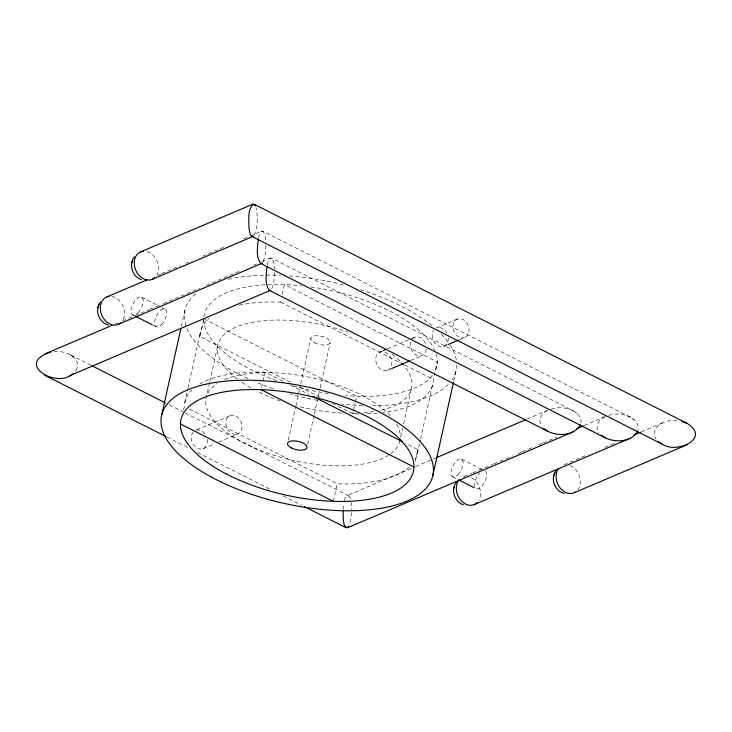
<?xml version="1.0" encoding="UTF-8"?>
<svg xmlns="http://www.w3.org/2000/svg" width="732" height="732" viewBox="0 0 732 732"><rect width="100%" height="100%" fill="white"/><g stroke="black" fill="none" stroke-linecap="round" stroke-linejoin="round"><path stroke-width="0.55" stroke-dasharray="3.66 2.75" d="M265.954 245.193L265.204 254.782L263.245 261.599M274.683 272.56L273.786 282.598L271.645 289.149M351.525 512.546L350.774 519.638L349.219 525.311M343.189 509.527L343.948 503.314M258.478 238.046C259.265 235.832 259.54 230.937 262.715 231.102L630.133 417.075C634.918 419.354 639.521 424.469 637.965 430.132M267.207 265.002C267.994 262.788 268.269 257.893 271.444 258.057L573 410.698C577.786 412.967 582.388 418.091 580.833 423.746M181.371 326.28L185.05 309.682M184.784 402.536L187.749 389.195M187.996 388.079L200.321 332.474M183.613 409.737L184.345 406.452A119.069 50.883 12.5 0 1 191.885 390.019M290.567 382.287L199.873 336.391L203.761 318.868M209.572 382.662L205.93 399.086A99.223 42.401 12.5 0 0 293.495 460.547A99.223 42.401 12.5 0 0 399.471 442.32M209.81 381.573L217.578 346.538M261.617 387.484L265.011 372.158L283.357 381.445M239.318 305.153A119.069 50.883 12.5 0 1 280.548 302.096L281.271 298.812M282.241 294.429L284.428 284.583L437.279 361.947L433.39 379.46A119.069 50.883 12.5 0 1 383.138 412.519M288.243 440.17L295.6 406.983M295.847 405.876L300.504 384.858M300.751 383.751L310.807 338.394M307.669 444.196L314.037 415.437M314.284 414.33L317.963 397.732M318.21 396.634L319.93 388.884M320.177 387.777L330.224 342.42M333.307 501.329L337.187 483.815A119.069 50.883 12.5 0 0 409.764 466.494M359.064 413.882A119.069 50.883 12.5 0 1 352.723 413.754L353.208 411.567M353.446 410.469L355.148 402.801M355.386 401.712L356.603 396.241L204.777 319.39M400.642 437.187L402.582 428.43M403.552 424.048L411.805 386.825M415.19 461.563L417.862 449.521L405.629 443.336M417.414 453.437L420.369 440.088M420.616 438.98L432.951 383.376M453.776 381.088L455.981 371.133M344.58 500.532C344.516 494.933 350.308 494.173 350.537 499.627M254.187 235.228C257.884 226.691 257.975 216.709 256.026 207.687M76.091 370.566C82.853 357.582 64.562 349.96 53.903 351.625M75.835 370.914L75.295 371.591M547.335 410.57C541.396 412.985 537.361 420.836 541.863 426.353M604.87 416.746C598.758 419.07 594.375 427.058 598.996 432.74M677.063 420.625C666.651 418.64 648.689 426.628 656.128 439.118M157.417 275.424L160.573 274.079M161.626 273.631L180.557 265.588M185.818 263.355L188.966 262.01M202.645 256.2L224.724 246.812M243.655 238.769L248.917 236.537M249.969 236.088L261.946 231.001C265.762 232.428 265.112 238.156 265.826 241.478M115.08 324.093L118.227 322.757M122.418 320.973L127.661 318.74M128.713 318.301L133.956 316.068M134.999 315.62L148.633 309.828M149.685 309.38L154.928 307.156M155.971 306.708L162.266 304.036M163.309 303.588L200.01 287.987M206.305 285.315L240.901 270.602M253.492 265.258L256.63 263.923M261.873 261.69L270.675 257.957C274.665 259.549 273.869 265.625 274.592 269.129M196.762 429.83L230.287 415.584M380.109 351.9L382.205 351.003M387.438 348.78L414.678 337.196M457.326 319.079L436.583 327.89A9.919 7.695 67 0 1 446.849 333.087M203.048 448.716L214.577 443.812M218.767 442.037L237.625 434.012A9.919 7.695 67 0 0 238.358 417.816A9.919 7.695 67 0 0 225.895 422.556A9.919 7.695 67 0 0 237.625 434.012M387.448 370.328A9.919 7.695 67 0 0 388.18 354.132A9.919 7.695 67 0 0 375.708 358.872A9.919 7.695 67 0 0 387.448 370.328L390.586 368.992M410.496 360.537L422.016 355.633M443.912 346.327L447.023 345.001M459.467 339.712L464.655 337.507A9.919 7.695 67 0 0 465.387 321.311A9.919 7.695 67 0 0 452.925 326.051A9.919 7.695 67 0 0 464.655 337.507M411.357 468.315L347.169 495.601L348.35 495.527L185.626 413.168M415.566 466.522L435.558 458.031M527.095 419.116L547.088 410.615M464.262 476.495L471.628 473.357M472.68 472.909L477.941 470.676M478.993 470.228L492.673 464.417M493.725 463.969L498.986 461.727M500.038 461.279L512.665 455.917M517.936 453.675L521.092 452.339M522.145 451.891L527.406 449.649M528.458 449.201L533.719 446.968M538.981 444.736L542.138 443.391M543.19 442.942L556.869 437.123M584.228 425.493L605.273 416.554M564.024 464.756L588.098 454.517M604.842 447.398L616.353 442.503M641.479 431.834L662.405 422.931M551.031 409.051C559.696 406.461 569.871 407.559 577.017 413.397M608.585 415.3C617.149 412.894 627.123 414.019 634.15 419.775M280.548 302.096L403.844 364.509M404.86 365.021L433.39 379.46M141.615 297.183L158.277 305.61M162.202 307.596L165.139 309.087M461.526 459.101L484.062 470.511M299.736 386.935L320.113 397.247M332.337 403.442L352.723 413.754M290.485 385.05L308.831 394.338M132.684 314.897L134.651 315.895M153.272 325.319L156.209 326.811M452.596 476.825L457.491 479.304M189.432 409.032L337.187 483.815M91.043 365.286L69.686 354.48L73.703 357.179M169.348 404.924L184.61 412.647M166.988 437.096L188.38 447.929M197.558 452.568L270.904 489.69M283.128 495.884L301.465 505.162M351.076 502.308L351.589 509.618M147.077 251.625A14.887 11.547 67 0 1 156.858 274.958M570.036 465.525A14.887 11.547 67 0 1 578.051 489.516M448.268 337.772A9.919 7.695 67 0 1 438.303 345.87A9.919 7.695 67 0 1 433.582 330.333M463.265 476.935A14.887 11.547 67 0 1 464.417 476.633M471.326 477.749A14.887 11.547 67 0 1 478.792 500.45M111.758 296.396A14.887 11.547 67 0 1 123.049 306.15A14.887 11.547 67 0 1 122.308 321.073M485.334 471.179A9.919 4.602 -63.2 0 1 483.413 484.145A9.919 4.602 -63.2 0 1 474.757 486.945A9.919 4.602 -63.2 0 1 479.954 472.927M426.39 349.1A9.919 7.695 67 0 1 416.407 355.176A9.919 7.695 67 0 1 410.862 341.24M412.4 338.733A9.919 7.695 67 0 1 425.997 345.019M207.321 439.465A9.919 7.695 67 0 1 197.164 448.103A9.919 7.695 67 0 1 193.431 431.816M196.24 430.105A9.919 7.695 67 0 1 205.637 434.863M456.741 365.076A138.915 59.365 12.5 0 1 452.275 379.45M448.249 384.392A138.915 59.365 12.5 0 1 370.41 405.702M362.743 405.546A138.915 59.365 12.5 0 1 342.164 404.064M317.368 400.367A138.915 59.365 12.5 0 1 289.991 393.926M273.164 388.665A138.915 59.365 12.5 0 1 255.029 381.729M247.947 378.609A138.915 59.365 12.5 0 1 196.963 292.718M228.32 279.285A138.915 59.365 12.5 0 1 280.521 275.36M289.296 275.882A138.915 59.365 12.5 0 1 344.863 285.224M360.473 289.716A138.915 59.365 12.5 0 1 433.5 326.884M441.213 334.021A138.915 59.365 12.5 0 1 448.103 342.109M450.089 344.982A138.915 59.365 12.5 0 1 456.448 360.867M436.08 353.739A119.069 50.883 12.5 0 1 434.588 371.975M432.246 375.553A119.069 50.883 12.5 0 1 345.678 395.591M328.311 393.578A119.069 50.883 12.5 0 1 291.062 385.325M276.705 380.64A119.069 50.883 12.5 0 1 203.752 319.939M203.908 316.764A119.069 50.883 12.5 0 1 301.447 285.791M310.67 286.935A119.069 50.883 12.5 0 1 434.826 350.344M377.383 413.15A119.069 50.883 12.5 0 1 366.339 413.8M199.873 336.391A119.069 50.883 12.5 0 1 209.123 318.374M417.862 449.521A119.069 50.883 12.5 0 1 414.413 460.867M199.653 384.08A119.069 50.883 12.5 0 1 265.011 372.158M207.778 393.304A99.223 42.401 12.5 0 1 217.23 383.431M224.633 379.542A99.223 42.401 12.5 0 1 391.19 416.755M396.653 424.231A99.223 42.401 12.5 0 1 400.34 436.327M392.068 354.361A99.223 42.401 12.5 0 1 380.091 410.442M373.686 411.659A99.223 42.401 12.5 0 1 364.088 412.811M355.889 413.251A99.223 42.401 12.5 0 1 349.503 413.315M341.817 413.077A99.223 42.401 12.5 0 1 296.799 405.967M280.411 400.99A99.223 42.401 12.5 0 1 257.069 391.181M250.747 387.786A99.223 42.401 12.5 0 1 241.716 382.177M237.314 379.002A99.223 42.401 12.5 0 1 236.28 326.994A99.223 42.401 12.5 0 1 347.892 331.999M138.064 312.701A9.919 4.602 -63.2 0 0 141.898 297.348A9.919 4.602 -63.2 0 0 131.486 308.071A9.919 4.602 -63.2 0 0 138.064 312.701M161.589 324.605A9.919 4.602 -63.2 0 0 165.423 309.252A9.919 4.602 -63.2 0 0 155.01 319.976A9.919 4.602 -63.2 0 0 161.589 324.605M457.976 474.629A9.919 4.602 -63.2 0 0 461.81 459.275A9.919 4.602 -63.2 0 0 451.397 469.999A9.919 4.602 -63.2 0 0 457.976 474.629M314.568 342.759A9.919 4.236 12.5 0 0 330.159 342.722A9.919 4.236 12.5 0 0 316.819 335.741A9.919 4.236 12.5 0 0 314.568 342.759"/><path stroke-width="1.1" d="M343.134 510.405C343.39 512.775 342.118 531.441 348.551 526.619M100.458 301.895C94.245 309.792 98.765 322.602 108.418 325.008M134.368 256.813C128.475 264.362 132.236 276.623 141.294 279.578M456.439 482.077C450.537 489.626 454.298 501.887 463.356 504.842M556.21 470.328C549.997 478.225 554.517 491.044 564.162 493.45M266.96 266.274C266.411 273.969 264.353 283.787 269.385 290.384L548.048 431.432C558.434 436.437 574.126 435.787 580.421 424.935M258.314 238.888C257.682 246.711 255.569 256.694 260.656 263.428L605.181 437.818C615.649 442.869 631.716 442.174 637.709 430.928M161.754 414.779L180.886 328.494M432.685 476.23L453.529 382.195M97.859 307.797L98.271 306.607M98.71 305.29L99.104 304.128M131.769 262.715L132.181 261.525M453.831 487.979L454.243 486.789M554.453 473.723L554.856 472.561M553.612 476.23L554.014 475.05M253.528 236.07C249.658 237.534 249.53 230.635 248.99 228.064C249.072 220.643 247.032 208.291 253.977 204.146L687.266 423.462C711.193 438.688 676.258 454.096 662.314 444.196L251.927 236.473M262.148 263.127L260.656 263.428M73.044 373.686C56.648 389.14 14.53 363.612 50.682 352.083M140.096 252.119L252.805 204.21M106.936 296.881L146.903 279.889M152.613 279.121L253.098 236.399M44.826 353.949L111.932 325.429M118.694 324.203L261.827 263.355M69.595 375.745L270.666 290.247L269.385 290.384M383.248 350.564L386.395 349.228M391.638 368.553L409.444 360.977M448.066 344.562L458.433 340.151M436.611 457.582L524.99 420.012M576.862 428.632L583.175 425.942M347.471 527.79L572.909 431.962M634.15 434.945L640.427 432.273M473.915 504.714L630.042 438.34M574.446 492.636L687.174 444.717M681.849 421.44L687.266 423.462M312.903 396.396L402.573 441.789M135.63 316.389L152.293 324.825M458.47 479.799L474.153 487.741M261.132 389.671L413.973 467.043M92.058 365.808L165.286 402.865M180.456 423.965L333.307 501.329M44.734 375.214L165.972 436.583M304.521 506.709L346.291 527.854M662.314 444.196L658.599 441.762M605.181 437.818L601.164 435.119M548.048 431.432L543.73 428.458M253.977 204.146L255.084 205.326M255.12 205.399L255.459 206.076M154.598 277.794A14.887 11.547 67 0 1 135.667 270.007A14.887 11.547 67 0 1 143.536 251.222M575.48 492.041A14.887 11.547 67 0 1 559.733 487.475A14.887 11.547 67 0 1 558.324 468.773M477.145 502.609A14.887 11.547 67 0 1 460.675 500.121A14.887 11.547 67 0 1 458.552 480.512M120.689 322.876A14.887 11.547 67 0 1 101.894 315.41A14.887 11.547 67 0 1 109.086 296.35M400.157 439.374A99.223 42.401 12.5 0 1 399.754 441.35M211.539 477.182A138.915 59.365 12.5 0 0 431.779 479.112A138.915 59.365 12.5 0 0 248.331 380.219A138.915 59.365 12.5 0 0 211.539 477.182M225.84 473.75A119.069 50.883 12.5 0 0 412.93 473.22A119.069 50.883 12.5 0 0 252.879 389.543A119.069 50.883 12.5 0 0 225.84 473.75M291.272 447.856A9.919 4.236 12.5 0 0 306.864 447.81A9.919 4.236 12.5 0 0 293.523 440.838A9.919 4.236 12.5 0 0 291.272 447.856"/></g></svg>
